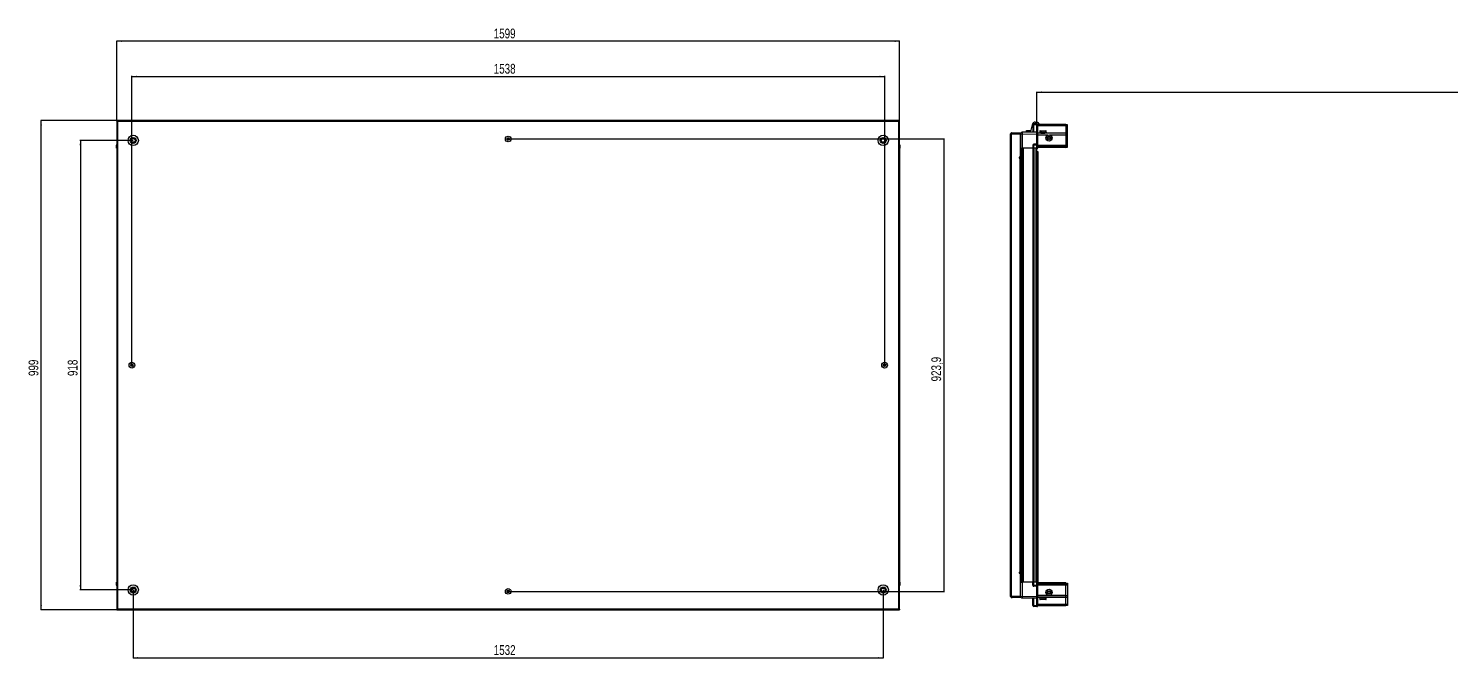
# Model space of a CAD drawing. Header units: millimetres. Extents: x 1132 to 7266, y -1494 to 2159.
# Drawn here: x 1132 to 4037, y 848 to 2135 of the extents above; entities that cross this region are included whole.
import ezdxf

# ---------------------------------------------------------------- set-up
doc = ezdxf.new("R2010")
doc.units = ezdxf.units.MM
doc.layers.add('FORMAT', color=7, linetype='Continuous')
doc.styles.add('SLDTEXTSTYLE0', font='TXT', dxfattribs={"width": 0.75})
doc.dimstyles.new('SLDDIMSTYLE0', dxfattribs={"dimtxt": 20, "dimasz": 10, "dimexe": 0, "dimexo": 0.0625, "dimgap": 5, "dimtad": 2, "dimdec": 1, "dimrnd": 1e-09, "dimzin": 12, "dimdsep": 46, "dimtxsty": 'SLDTEXTSTYLE0', "dimsah": 1, "dimcen": 0.09, "dimadec": 0, "dimazin": 3, "dimtfac": 1, "dimtofl": 0, "dimtmove": 0, "dimatfit": 3, "dimfxl": 0, "dimfrac": 2, "dimtolj": 1, "dimtzin": 12, "dimarcsym": 0})

# ---------------------------------------------------------------- blocks, each defined once
blk = doc.blocks.new('_D')
at = {"layer": 'FORMAT'}
for p, q in [((1313, 1946.6), (1157.5, 1946.6)), ((1158.5, 947.6), (1158.5, 1946.6)), ((1313, 947.6), (1157.5, 947.6))]:
    blk.add_line(p, q, dxfattribs=at)
for points in [[(1158.5, 1946.6), (1156.9, 1936.6), (1160, 1936.6)], [(1158.5, 947.6), (1160, 957.6), (1156.9, 957.6)]]:
    blk.add_solid(points, dxfattribs=at)
at = {"layer": 'FORMAT', "insert": (1132.7, 1424.9), "char_height": 20, "attachment_point": 1, "rotation": 90, "style": 'SLDTEXTSTYLE0'}
blk.add_mtext('999', dxfattribs=at)
blk = doc.blocks.new('_D_1')
at = {"layer": 'FORMAT'}
for p, q in [((1313, 1946.6), (1313, 2109.6)), ((2912, 2108.6), (1313, 2108.6)), ((2912, 1946.6), (2912, 2109.6))]:
    blk.add_line(p, q, dxfattribs=at)
for points in [[(1313, 2108.6), (1323, 2107.1), (1323, 2110.1)], [(2912, 2108.6), (2902, 2110.1), (2902, 2107.1)]]:
    blk.add_solid(points, dxfattribs=at)
at = {"layer": 'FORMAT', "insert": (2082.9, 2134.4), "char_height": 20, "attachment_point": 1, "style": 'SLDTEXTSTYLE0'}
blk.add_mtext('1599', dxfattribs=at)
blk = doc.blocks.new('_D_2')
at = {"layer": 'FORMAT'}
for p, q in [((1346.5, 988.1), (1346.5, 848.6)), ((2878.5, 988.1), (2878.5, 848.6)), ((1346.5, 849.6), (2878.5, 849.6))]:
    blk.add_line(p, q, dxfattribs=at)
for points in [[(1346.5, 849.6), (1356.5, 848.1), (1356.5, 851.1)], [(2878.5, 849.6), (2868.5, 851.1), (2868.5, 848.1)]]:
    blk.add_solid(points, dxfattribs=at)
at = {"layer": 'FORMAT', "insert": (2082.9, 875.4), "char_height": 20, "attachment_point": 1, "style": 'SLDTEXTSTYLE0'}
blk.add_mtext('1532', dxfattribs=at)
blk = doc.blocks.new('_D_3')
at = {"layer": 'FORMAT'}
for p, q in [((1343.5, 1447.1), (1343.5, 2037.6)), ((1343.5, 2036.6), (2881.5, 2036.6)), ((2881.5, 1447.1), (2881.5, 2037.6))]:
    blk.add_line(p, q, dxfattribs=at)
for points in [[(1343.5, 2036.6), (1353.5, 2035.1), (1353.5, 2038.1)], [(2881.5, 2036.6), (2871.5, 2038.1), (2871.5, 2035.1)]]:
    blk.add_solid(points, dxfattribs=at)
at = {"layer": 'FORMAT', "insert": (2082.9, 2062.4), "char_height": 20, "attachment_point": 1, "style": 'SLDTEXTSTYLE0'}
blk.add_mtext('1538', dxfattribs=at)
blk = doc.blocks.new('_D_4')
at = {"layer": 'FORMAT'}
for p, q in [((2112.5, 1909.1), (3003.5, 1909.1)), ((3002.5, 1909.1), (3002.5, 985.3)), ((2112.5, 985.3), (3003.5, 985.3))]:
    blk.add_line(p, q, dxfattribs=at)
for points in [[(3002.5, 1909.1), (3001, 1899.1), (3004, 1899.1)], [(3002.5, 985.3), (3004, 995.3), (3001, 995.3)]]:
    blk.add_solid(points, dxfattribs=at)
at = {"layer": 'FORMAT', "insert": (2976.7, 1413.9), "char_height": 20, "attachment_point": 1, "rotation": 90, "style": 'SLDTEXTSTYLE0'}
blk.add_mtext('923,9', dxfattribs=at)
blk = doc.blocks.new('_D_5')
at = {"layer": 'FORMAT'}
for p, q in [((1346.5, 1906.1), (1237.5, 1906.1)), ((1238.5, 1906.1), (1238.5, 988.1)), ((1346.5, 988.1), (1237.5, 988.1))]:
    blk.add_line(p, q, dxfattribs=at)
for points in [[(1238.5, 1906.1), (1236.9, 1896.1), (1240, 1896.1)], [(1238.5, 988.1), (1240, 998.1), (1236.9, 998.1)]]:
    blk.add_solid(points, dxfattribs=at)
at = {"layer": 'FORMAT', "insert": (1212.7, 1424.9), "char_height": 20, "attachment_point": 1, "rotation": 90, "style": 'SLDTEXTSTYLE0'}
blk.add_mtext('918', dxfattribs=at)
blk = doc.blocks.new('_D_6')
at = {"layer": 'FORMAT'}
for p, q in [((3192.1, 1890.1), (3192.1, 2005.6)), ((3192.1, 2004.6), (5292.1, 2004.6)), ((5292.1, 1890.1), (5292.1, 2005.6))]:
    blk.add_line(p, q, dxfattribs=at)
for points in [[(3192.1, 2004.6), (3202.1, 2003.1), (3202.1, 2006.1)], [(5292.1, 2004.6), (5282.1, 2006.1), (5282.1, 2003.1)]]:
    blk.add_solid(points, dxfattribs=at)
at = {"layer": 'FORMAT', "insert": (4212.6, 2030.4), "char_height": 20, "attachment_point": 1, "style": 'SLDTEXTSTYLE0'}
blk.add_mtext('2100', dxfattribs=at)

msp = doc.modelspace()

# ---------------------------------------------------------------- linework, layer by layer
at = {"color": 7, "linetype": 'Continuous', "lineweight": 25}
for p, q in [((1312.99, 1945.1), (1312.99, 1946.6)), ((1315.09, 1946.6), (1312.99, 1946.6)), ((1315.09, 1946.6), (1315.09, 1944.5)), ((2909.89, 1946.6), (1315.09, 1946.6)), ((2909.89, 1944.5), (2909.89, 1946.6)), ((2911.99, 1946.6), (2909.89, 1946.6)), ((2911.99, 1945.1), (2911.99, 1946.6)), ((1312.99, 1945.1), (1315.09, 1945.1)), ((1312.99, 1945.1), (1312.99, 1944.5)), ((1312.99, 1944.5), (1312.99, 949.7)), ((1312.99, 1944.5), (1315.09, 1944.5)), ((2909.89, 1945.1), (2911.99, 1945.1)), ((2909.89, 1944.5), (2911.99, 1944.5)), ((2911.99, 1944.5), (2911.99, 1945.1)), ((2911.99, 949.7), (2911.99, 1944.5)), ((3140.26, 1919.25), (3138.76, 1919.25)), ((3138.76, 1918.75), (3138.76, 1919.25)), ((3138.76, 975.45), (3138.76, 1918.75)), ((3140.86, 1919.85), (3140.86, 1921.35)), ((3140.86, 1921.35), (3141.76, 1921.35)), ((3140.86, 1919.85), (3141.76, 1919.85)), ((3140.86, 1919.35), (3158.26, 1919.35)), ((3141.76, 1919.85), (3141.76, 1921.35)), ((3141.76, 1921.35), (3158.26, 1921.35)), ((3141.76, 1919.85), (3158.26, 1919.85)), ((3158.26, 1919.85), (3158.26, 1921.35)), ((3159.76, 1919.35), (3158.26, 1919.35)), ((3158.26, 1919.35), (3158.26, 1871.85)), ((3159.76, 1919.1), (3159.76, 1890.1)), ((3192.26, 1923.1), (3163.26, 1923.1)), ((3171.31, 1923.1), (3171.31, 1926.1)), ((3171.31, 1926.1), (3179.03, 1926.1)), ((3180.48, 1927.19), (3184.25, 1940.34)), ((3184.26, 1938.1), (3184.26, 1923.1)), ((3192.26, 1940.1), (3186.26, 1940.1)), ((3188.57, 1943.6), (3191.8, 1943.6)), ((3192.26, 1940.1), (3192.59, 1940.1)), ((3192.26, 1940.1), (3192.26, 1938.1)), ((3192.26, 1923.3), (3192.26, 1938.1)), ((3192.26, 1923.3), (3192.26, 1938.1)), ((3192.26, 1923.1), (3192.26, 1923.3)), ((3192.26, 1923.1), (3193.46, 1923.1)), ((3192.26, 1919.1), (3192.26, 1923.1)), ((3192.26, 1898.8), (3192.26, 1919.1)), ((3193.46, 1939.6), (3192.59, 1940.1)), ((3193.46, 1938.1), (3193.46, 1939.6)), ((3251.76, 1938.6), (3193.46, 1938.6)), ((3193.46, 1938.1), (3193.46, 1923.3)), ((3251.76, 1936.1), (3193.46, 1936.1)), ((3193.46, 1923.3), (3193.46, 1923.1)), ((3193.46, 1923.1), (3193.46, 1919.1)), ((3251.76, 1920.6), (3193.46, 1920.6)), ((3193.46, 1919.1), (3193.46, 1898.8)), ((3196.12, 1940.34), (3196.62, 1938.6)), ((3198.26, 1925), (3198.26, 1922.6)), ((3198.26, 1922.6), (3198.26, 1922.1)), ((3198.26, 1922.1), (3198.39, 1922.1)), ((3198.58, 1922.6), (3198.39, 1922.6)), ((3198.39, 1922.6), (3198.39, 1922.1)), ((3198.39, 1922.1), (3198.58, 1922.1)), ((3198.58, 1922.6), (3198.58, 1922.1)), ((3198.58, 1922.1), (3199.11, 1922.1)), ((3199.06, 1925.8), (3206.23, 1925.8)), ((3199.51, 1922.6), (3199.11, 1922.6)), ((3199.11, 1922.6), (3199.11, 1922.1)), ((3199.11, 1922.1), (3199.51, 1922.1)), ((3199.51, 1922.6), (3199.51, 1922.1)), ((3199.51, 1922.1), (3200.38, 1922.1)), ((3200.36, 1922.1), (3200.36, 1922)), ((3200.36, 1922), (3209.16, 1922)), ((3200.95, 1922.6), (3200.38, 1922.6)), ((3200.38, 1922.6), (3200.38, 1922.1)), ((3200.38, 1922.1), (3200.95, 1922.1)), ((3200.76, 1921.6), (3201.45, 1921.12)), ((3200.76, 1921.6), (3205.79, 1921.6)), ((3201.45, 1921.12), (3200.76, 1920.64)), ((3200.76, 1920.64), (3200.76, 1920.6)), ((3200.76, 1920.64), (3205.79, 1920.64)), ((3200.95, 1922.6), (3200.95, 1922.1)), ((3200.95, 1922.1), (3202.08, 1922.1)), ((3201.45, 1921.12), (3205.61, 1921.12)), ((3202.77, 1922.6), (3202.08, 1922.6)), ((3202.08, 1922.6), (3202.08, 1922.1)), ((3202.08, 1922.1), (3202.77, 1922.1)), ((3202.77, 1922.6), (3202.77, 1922.1)), ((3202.77, 1922.1), (3204.04, 1922.1)), ((3204.78, 1922.6), (3204.04, 1922.6)), ((3204.04, 1922.6), (3204.04, 1922.1)), ((3204.04, 1922.1), (3204.27, 1922.1)), ((3204.27, 1922.6), (3204.27, 1922.1)), ((3204.77, 1922.6), (3204.77, 1922.1)), ((3204.77, 1922.1), (3204.78, 1922.1)), ((3204.78, 1922.6), (3204.78, 1922.1)), ((3204.78, 1922.1), (3206.07, 1922.1)), ((3205.61, 1921.12), (3208.07, 1921.12)), ((3205.79, 1921.6), (3208.76, 1921.6)), ((3205.79, 1920.64), (3208.76, 1920.64)), ((3206.79, 1922.6), (3206.07, 1922.6)), ((3206.07, 1922.6), (3206.07, 1922.1)), ((3206.13, 1922.6), (3206.13, 1922.1)), ((3206.13, 1922.1), (3206.79, 1922.1)), ((3206.23, 1925.8), (3210.46, 1925.8)), ((3206.79, 1922.6), (3206.79, 1922.1)), ((3206.79, 1922.1), (3207.97, 1922.1)), ((3208.59, 1922.6), (3207.97, 1922.6)), ((3207.97, 1922.6), (3207.97, 1922.1)), ((3207.97, 1922.1), (3208.59, 1922.1)), ((3208.07, 1921.12), (3208.76, 1921.6)), ((3208.76, 1920.64), (3208.07, 1921.12)), ((3208.59, 1922.6), (3208.59, 1922.1)), ((3208.59, 1922.1), (3209.56, 1922.1)), ((3208.76, 1920.6), (3208.76, 1920.64)), ((3209.16, 1922), (3209.16, 1922.1)), ((3210.03, 1922.6), (3209.56, 1922.6)), ((3209.56, 1922.6), (3209.56, 1922.1)), ((3209.56, 1922.1), (3210.03, 1922.1)), ((3210.03, 1922.6), (3210.03, 1922.1)), ((3210.03, 1922.1), (3210.68, 1922.1)), ((3210.95, 1922.6), (3210.68, 1922.6)), ((3210.68, 1922.6), (3210.68, 1922.1)), ((3210.68, 1922.1), (3210.95, 1922.1)), ((3210.95, 1922.6), (3210.95, 1922.1)), ((3210.95, 1922.1), (3211.22, 1922.1)), ((3211.26, 1922.6), (3211.22, 1922.6)), ((3211.22, 1922.6), (3211.22, 1922.1)), ((3211.22, 1922.1), (3211.26, 1922.1)), ((3211.26, 1922.6), (3211.26, 1925)), ((3211.26, 1922.6), (3211.26, 1922.1)), ((3251.76, 1938.6), (3251.76, 1936.1)), ((3254.76, 1937.8), (3251.76, 1938.6)), ((3251.76, 1936.1), (3251.76, 1921.6)), ((3254.76, 1935.95), (3251.76, 1936.1)), ((3251.76, 1921.6), (3251.76, 1920.6)), ((3251.76, 1920.6), (3251.76, 1917.1)), ((3254.76, 1919.8), (3251.76, 1920.6)), ((3254.76, 1935.95), (3254.76, 1937.8)), ((3254.76, 1921.6), (3254.76, 1935.95)), ((3254.76, 1919.8), (3254.76, 1921.6)), ((3254.76, 1916.77), (3254.76, 1919.8)), ((1312.49, 1896.6), (1312.49, 1890.1)), ((1312.49, 1890.1), (1312.49, 1896.6)), ((1312.49, 1890.1), (1312.49, 1890.1)), ((1312.99, 1890.1), (1312.49, 1890.1)), ((1312.64, 1890.1), (1312.64, 1004.1)), ((2911.99, 1897.93), (2911.99, 1897.93)), ((2911.99, 1890.1), (2912.49, 1890.1)), ((2912.34, 1004.1), (2912.34, 1890.1)), ((2912.49, 1896.6), (2912.49, 1890.1)), ((2912.49, 1890.1), (2912.49, 1896.6)), ((2912.49, 1890.1), (2912.49, 1890.1)), ((2912.49, 1890.1), (2912.49, 1890.1)), ((3138.76, 1914.74), (3138.46, 1914.74)), ((3138.46, 1903.17), (3138.46, 1914.74)), ((3138.46, 1903.17), (3138.76, 1903.17)), ((3158.26, 1892.85), (3159.76, 1892.85)), ((3159.76, 1890.1), (3158.26, 1890.1)), ((3160.41, 1004.1), (3160.41, 1890.1)), ((3162.2, 1890.1), (3162.2, 1004.1)), ((3162.23, 1890.1), (3162.23, 1004.1)), ((3184.26, 1890.1), (3163.26, 1890.1)), ((3184.26, 1896.6), (3184.26, 1890.1)), ((3184.26, 1890.1), (3186.26, 1890.1)), ((3184.91, 1004.1), (3184.91, 1890.1)), ((3192.26, 1898.6), (3186.26, 1898.6)), ((3192.26, 1890.1), (3186.26, 1890.1)), ((3192.11, 1004.1), (3192.11, 1890.1)), ((3192.26, 1898.6), (3192.26, 1898.8)), ((3192.26, 1898.6), (3192.26, 1896.6)), ((3192.26, 1898.6), (3193.46, 1898.6)), ((3192.26, 1890.1), (3192.26, 1896.6)), ((3192.26, 1890.1), (3192.26, 1896.6)), ((3192.26, 1890.1), (3192.59, 1890.1)), ((3192.26, 1890.1), (3192.26, 1890.1)), ((3192.59, 1890.1), (3192.59, 1896.6)), ((3193.46, 1890.1), (3192.59, 1890.1)), ((3192.59, 1890.1), (3192.59, 1890.1)), ((3214.76, 1917.1), (3193.46, 1917.1)), ((3193.46, 1898.8), (3193.46, 1898.6)), ((3193.46, 1897.93), (3193.46, 1898.6)), ((3193.46, 1897.93), (3193.46, 1890.1)), ((3251.76, 1895.6), (3193.46, 1895.6)), ((3251.76, 1894.6), (3193.46, 1894.6)), ((3251.76, 1893.1), (3193.46, 1893.1)), ((3251.76, 1891.6), (3193.46, 1891.6)), ((3251.76, 1917.1), (3219.76, 1917.1)), ((3251.76, 1917.1), (3251.76, 1896.6)), ((3251.76, 1917.1), (3254.76, 1916.77)), ((3251.76, 1896.6), (3251.76, 1895.6)), ((3251.76, 1895.6), (3251.76, 1894.6)), ((3251.76, 1895.6), (3254.76, 1894.8)), ((3251.76, 1894.6), (3251.76, 1893.1)), ((3251.76, 1894.6), (3254.76, 1894.06)), ((3251.76, 1893.1), (3254.76, 1893.56)), ((3251.76, 1893.1), (3251.76, 1891.6)), ((3251.76, 1891.6), (3254.76, 1892.41)), ((3254.76, 1896.6), (3254.76, 1916.77)), ((3254.76, 1894.8), (3254.76, 1896.6)), ((3254.76, 1894.06), (3254.76, 1894.8)), ((3254.76, 1893.56), (3254.76, 1894.06)), ((3254.76, 1892.41), (3254.76, 1893.56)), ((3158.26, 1871.85), (3156.91, 1871.85)), ((3156.91, 1869.85), (3157.66, 1869.85)), ((3157.66, 1869.85), (3159.76, 1869.85)), ((3159.76, 1869.85), (3159.76, 1024.35)), ((3192.11, 1883.1), (3194.61, 1883.1)), ((3194.61, 1883.1), (3194.61, 1009.6)), ((3138.76, 1452.89), (3138.46, 1452.89)), ((3138.46, 1441.32), (3138.46, 1452.89)), ((3160.26, 1456.6), (3160.26, 1437.6)), ((3138.46, 1441.32), (3138.76, 1441.32)), ((3157.66, 1024.35), (3156.91, 1024.35)), ((3156.91, 1022.35), (3158.26, 1022.35)), ((3159.76, 1024.35), (3157.66, 1024.35)), ((3158.26, 1022.35), (3158.26, 974.85)), ((1312.49, 997.6), (1312.49, 1004.1)), ((1312.49, 1004.1), (1312.49, 1004.1)), ((1312.49, 1004.1), (1312.49, 1004.1)), ((1312.49, 1004.1), (1312.49, 997.6)), ((1312.99, 1004.1), (1312.49, 1004.1)), ((1312.99, 996.28), (1312.99, 996.28)), ((2911.99, 1004.1), (2912.49, 1004.1)), ((2912.49, 1004.1), (2912.49, 1004.1)), ((2912.49, 997.6), (2912.49, 1004.1)), ((2912.49, 1004.1), (2912.49, 997.6)), ((3138.76, 991.04), (3138.46, 991.04)), ((3138.46, 981.36), (3138.46, 991.04)), ((3159.76, 1004.1), (3158.26, 1004.1)), ((3159.76, 1001.35), (3158.26, 1001.35)), ((3159.76, 975.1), (3159.76, 1004.1)), ((3184.26, 1004.1), (3163.26, 1004.1)), ((3184.26, 997.6), (3184.26, 1004.1)), ((3184.26, 1004.1), (3186.26, 1004.1)), ((3192.26, 1004.1), (3186.26, 1004.1)), ((3192.26, 995.6), (3186.26, 995.6)), ((3194.61, 1009.6), (3192.11, 1009.6)), ((3192.26, 1004.1), (3192.59, 1004.1)), ((3192.26, 997.6), (3192.26, 1004.1)), ((3192.26, 997.6), (3192.26, 995.6)), ((3192.26, 997.6), (3192.26, 995.6)), ((3192.26, 995.6), (3193.46, 995.6)), ((3192.26, 995.4), (3192.26, 995.6)), ((3192.26, 975.1), (3192.26, 995.4)), ((3192.59, 997.6), (3192.59, 1004.1)), ((3192.59, 1004.1), (3193.46, 1004.1)), ((3193.46, 1004.1), (3193.46, 996.28)), ((3251.76, 1002.6), (3193.46, 1002.6)), ((3251.76, 1001.1), (3193.46, 1001.1)), ((3251.76, 999.6), (3193.46, 999.6)), ((3251.76, 998.6), (3193.46, 998.6)), ((3193.46, 995.6), (3193.46, 996.28)), ((3193.46, 995.6), (3193.46, 995.4)), ((3193.46, 995.4), (3193.46, 975.1)), ((3194.61, 1009.6), (3194.61, 1002.6)), ((3251.76, 1001.1), (3251.76, 1002.6)), ((3251.76, 1002.6), (3254.76, 1001.8)), ((3251.76, 999.6), (3251.76, 1001.1)), ((3251.76, 1001.1), (3254.76, 1000.65)), ((3251.76, 999.6), (3254.76, 1000.15)), ((3251.76, 998.6), (3251.76, 999.6)), ((3251.76, 998.6), (3254.76, 999.41)), ((3251.76, 997.6), (3251.76, 998.6)), ((3251.76, 977.1), (3251.76, 997.6)), ((3254.76, 1001.8), (3254.76, 1000.65)), ((3254.76, 1000.65), (3254.76, 1000.15)), ((3254.76, 1000.15), (3254.76, 999.41)), ((3254.76, 999.41), (3254.76, 997.6)), ((3254.76, 997.6), (3254.76, 977.44)), ((3138.46, 979.47), (3138.46, 981.36)), ((3138.46, 979.47), (3138.76, 979.47)), ((3138.76, 974.95), (3138.76, 975.45)), ((3140.26, 974.95), (3138.76, 974.95)), ((3158.26, 974.85), (3140.86, 974.85)), ((3140.86, 974.35), (3140.86, 972.85)), ((3140.86, 974.35), (3141.76, 974.35)), ((3140.86, 972.85), (3141.76, 972.85)), ((3158.26, 974.35), (3141.76, 974.35)), ((3141.76, 974.35), (3141.76, 972.85)), ((3158.26, 972.85), (3141.76, 972.85)), ((3158.26, 974.85), (3159.76, 974.85)), ((3158.26, 974.35), (3158.26, 972.85)), ((3192.26, 971.1), (3163.26, 971.1)), ((3184.26, 956.1), (3184.26, 971.1)), ((3192.26, 971.1), (3192.26, 975.1)), ((3192.26, 971.1), (3193.46, 971.1)), ((3192.26, 970.9), (3192.26, 971.1)), ((3192.26, 956.1), (3192.26, 970.9)), ((3214.76, 977.1), (3193.46, 977.1)), ((3193.46, 975.1), (3193.46, 971.1)), ((3251.76, 973.6), (3193.46, 973.6)), ((3193.46, 971.1), (3193.46, 970.9)), ((3193.46, 970.9), (3193.46, 956.1)), ((3198.26, 972.1), (3198.26, 969.2)), ((3198.35, 972.1), (3198.26, 972.1)), ((3198.35, 971.6), (3198.35, 972.1)), ((3198.52, 972.1), (3198.35, 972.1)), ((3198.35, 971.6), (3198.52, 971.6)), ((3198.52, 971.6), (3198.52, 972.1)), ((3199.01, 972.1), (3198.52, 972.1)), ((3199.01, 971.6), (3199.01, 972.1)), ((3199.39, 972.1), (3199.01, 972.1)), ((3199.01, 971.6), (3199.39, 971.6)), ((3199.21, 968.4), (3199.06, 968.4)), ((3210.46, 968.4), (3199.21, 968.4)), ((3199.39, 971.6), (3199.39, 972.1)), ((3200.23, 972.1), (3199.39, 972.1)), ((3200.23, 971.6), (3200.23, 972.1)), ((3200.79, 972.1), (3200.23, 972.1)), ((3200.23, 971.6), (3200.79, 971.6)), ((3200.36, 972.2), (3200.36, 972.1)), ((3205.76, 972.2), (3200.36, 972.2)), ((3200.76, 973.6), (3200.76, 973.57)), ((3200.76, 973.57), (3201.45, 973.09)), ((3200.86, 973.57), (3200.76, 973.57)), ((3201.45, 973.09), (3200.76, 972.6)), ((3200.86, 972.6), (3200.76, 972.6)), ((3200.79, 971.6), (3200.79, 972.1)), ((3201.89, 972.1), (3200.79, 972.1)), ((3208.76, 973.57), (3200.86, 973.57)), ((3208.76, 972.6), (3200.86, 972.6)), ((3201.53, 973.09), (3201.45, 973.09)), ((3208.07, 973.09), (3201.53, 973.09)), ((3201.89, 971.6), (3201.89, 972.1)), ((3202.57, 972.1), (3201.89, 972.1)), ((3201.89, 971.6), (3202.57, 971.6)), ((3202.57, 971.6), (3202.57, 972.1)), ((3203.84, 972.1), (3202.57, 972.1)), ((3203.84, 971.6), (3203.84, 972.1)), ((3204.13, 972.1), (3203.84, 972.1)), ((3203.84, 971.6), (3204.57, 971.6)), ((3204.13, 971.6), (3204.13, 972.1)), ((3204.57, 971.6), (3204.57, 972.1)), ((3205.87, 972.1), (3204.57, 972.1)), ((3209.16, 972.2), (3205.76, 972.2)), ((3205.87, 971.6), (3205.87, 972.1)), ((3205.87, 971.6), (3206.59, 971.6)), ((3206, 971.6), (3206, 972.1)), ((3206.59, 972.1), (3206, 972.1)), ((3206.59, 971.6), (3206.59, 972.1)), ((3207.79, 972.1), (3206.59, 972.1)), ((3207.79, 971.6), (3207.79, 972.1)), ((3208.43, 972.1), (3207.79, 972.1)), ((3207.79, 971.6), (3208.43, 971.6)), ((3208.07, 973.09), (3208.76, 973.57)), ((3208.76, 972.6), (3208.07, 973.09)), ((3208.43, 971.6), (3208.43, 972.1)), ((3209.42, 972.1), (3208.43, 972.1)), ((3208.76, 973.57), (3208.76, 973.6)), ((3209.16, 972.1), (3209.16, 972.2)), ((3209.42, 971.6), (3209.42, 972.1)), ((3209.9, 972.1), (3209.42, 972.1)), ((3209.42, 971.6), (3209.9, 971.6)), ((3209.9, 971.6), (3209.9, 972.1)), ((3210.59, 972.1), (3209.9, 972.1)), ((3210.59, 971.6), (3210.59, 972.1)), ((3210.88, 972.1), (3210.59, 972.1)), ((3210.59, 971.6), (3210.88, 971.6)), ((3210.88, 971.6), (3210.88, 972.1)), ((3211.19, 972.1), (3210.88, 972.1)), ((3211.19, 971.6), (3211.19, 972.1)), ((3211.25, 972.1), (3211.19, 972.1)), ((3211.19, 971.6), (3211.25, 971.6)), ((3211.25, 971.6), (3211.25, 972.1)), ((3211.26, 972.1), (3211.25, 972.1)), ((3211.26, 969.2), (3211.26, 972.1)), ((3251.76, 977.1), (3219.76, 977.1)), ((3251.76, 977.1), (3254.76, 977.44)), ((3251.76, 973.6), (3251.76, 977.1)), ((3254.76, 974.41), (3251.76, 973.6)), ((3251.76, 972.6), (3251.76, 973.6)), ((3251.76, 958.1), (3251.76, 972.6)), ((3254.76, 977.44), (3254.76, 974.41)), ((3254.76, 974.41), (3254.76, 972.6)), ((3254.76, 972.6), (3254.76, 958.26)), ((1315.09, 949.7), (1312.99, 949.7)), ((1312.99, 949.7), (1312.99, 949.1)), ((1315.09, 949.1), (1312.99, 949.1)), ((1312.99, 949.1), (1312.99, 947.6)), ((1312.99, 947.6), (1315.09, 947.6)), ((1315.09, 949.7), (1315.09, 947.6)), ((1315.09, 947.6), (2909.89, 947.6)), ((2911.99, 949.7), (2909.89, 949.7)), ((2909.89, 947.6), (2909.89, 949.7)), ((2911.99, 949.1), (2909.89, 949.1)), ((2909.89, 947.6), (2911.99, 947.6)), ((2911.99, 949.1), (2911.99, 949.7)), ((2911.99, 949.1), (2911.99, 947.6)), ((3192.26, 954.1), (3186.26, 954.1)), ((3192.26, 956.1), (3192.26, 954.1)), ((3192.26, 954.1), (3192.59, 954.1)), ((3192.26, 954.1), (3192.59, 954.1)), ((3192.26, 954.1), (3192.26, 954.1)), ((3192.59, 954.1), (3193.46, 954.6)), ((3192.59, 954.1), (3193.46, 954.6)), ((3251.76, 958.1), (3193.46, 958.1)), ((3193.46, 954.6), (3193.46, 956.1)), ((3251.76, 955.6), (3193.46, 955.6)), ((3254.76, 958.26), (3251.76, 958.1)), ((3251.76, 955.6), (3251.76, 958.1)), ((3254.76, 956.41), (3251.76, 955.6)), ((3254.76, 958.26), (3254.76, 956.41))]:
    msp.add_line(p, q, dxfattribs=at)
at = {"color": 8, "linetype": 'Continuous', "lineweight": 18}
for p, q in [((2909.89, 1944.5), (1315.09, 1944.5)), ((1315.09, 1944.5), (1315.09, 949.7)), ((2909.89, 949.7), (2909.89, 1944.5)), ((3140.86, 1919.35), (3140.86, 974.85)), ((3163.26, 1890.1), (3163.26, 1919.1)), ((3192.26, 1919.1), (3163.26, 1919.1)), ((3186.26, 1938.1), (3184.26, 1938.1)), ((3186.26, 1938.1), (3186.26, 1940.1)), ((3186.26, 1923.1), (3186.26, 1938.1)), ((3192.26, 1938.1), (3186.26, 1938.1)), ((3192.26, 1938.1), (3193.46, 1938.1)), ((3192.26, 1923.3), (3193.46, 1923.3)), ((3192.26, 1919.1), (3193.46, 1919.1)), ((3200.76, 1921.6), (3193.46, 1921.6)), ((3198.26, 1925), (3206.43, 1925)), ((3206.43, 1925), (3211.26, 1925)), ((3251.76, 1921.6), (3208.76, 1921.6)), ((3254.76, 1921.6), (3251.76, 1921.6)), ((1312.99, 1896.6), (1312.49, 1896.6)), ((2911.99, 1896.6), (2912.49, 1896.6)), ((3159.76, 1869.85), (3159.76, 1890.1)), ((3160.99, 1890.1), (3160.99, 1004.1)), ((3163.44, 1004.1), (3163.44, 1890.1)), ((3164.85, 1890.1), (3164.85, 1004.1)), ((3184.26, 1896.6), (3186.26, 1896.6)), ((3184.26, 1004.1), (3184.26, 1890.1)), ((3186.26, 1896.6), (3186.26, 1898.6)), ((3186.26, 1890.1), (3186.26, 1896.6)), ((3192.26, 1896.6), (3186.26, 1896.6)), ((3186.91, 1004.1), (3186.91, 1890.1)), ((3190.11, 1004.1), (3190.11, 1890.1)), ((3192.26, 1898.8), (3193.46, 1898.8)), ((3192.26, 1896.6), (3192.59, 1896.6)), ((3192.26, 1890.1), (3192.59, 1890.1)), ((3251.76, 1896.6), (3193.46, 1896.6)), ((3251.76, 1896.6), (3254.76, 1896.6)), ((3157.66, 1024.35), (3157.66, 1869.85)), ((3159.76, 1004.1), (3159.76, 1024.35)), ((1312.99, 997.6), (1312.49, 997.6)), ((2911.99, 997.6), (2912.49, 997.6)), ((3163.26, 1004.1), (3163.26, 975.1)), ((3184.26, 997.6), (3186.26, 997.6)), ((3186.26, 1004.1), (3186.26, 997.6)), ((3186.26, 997.6), (3186.26, 995.6)), ((3192.26, 997.6), (3186.26, 997.6)), ((3192.26, 997.6), (3192.59, 997.6)), ((3193.46, 995.4), (3192.26, 995.4)), ((3251.76, 997.6), (3193.46, 997.6)), ((3251.76, 997.6), (3254.76, 997.6)), ((3192.26, 975.1), (3163.26, 975.1)), ((3186.26, 971.1), (3186.26, 956.1)), ((3192.26, 975.1), (3193.46, 975.1)), ((3193.46, 970.9), (3192.26, 970.9)), ((3200.76, 972.6), (3193.46, 972.6)), ((3198.43, 969.2), (3198.26, 969.2)), ((3211.26, 969.2), (3198.43, 969.2)), ((3251.76, 972.6), (3208.76, 972.6)), ((3254.76, 972.6), (3251.76, 972.6)), ((1315.09, 949.7), (2909.89, 949.7)), ((3186.26, 956.1), (3184.26, 956.1)), ((3192.26, 956.1), (3186.26, 956.1)), ((3186.26, 956.1), (3186.26, 954.1)), ((3192.26, 956.1), (3193.46, 956.1))]:
    msp.add_line(p, q, dxfattribs=at)
at = {"color": 7, "linetype": 'Continuous', "lineweight": 25}
for centre, radius in [((3217.26, 1911.1), 6.5), ((1346.49, 1906.1), 10.5), ((1346.49, 1906.1), 6), ((1346.49, 1906.1), 3.9), ((2112.49, 1908.95), 5.79), ((2112.49, 1908.95), 1.85), ((2878.49, 1906.1), 10.5), ((2878.49, 1906.1), 6), ((2878.49, 1906.1), 3.9), ((3217.26, 1911.1), 3.46), ((1343.64, 1447.1), 5.79), ((2881.34, 1447.1), 5.79), ((1343.64, 1447.1), 1.85), ((2881.34, 1447.1), 1.85), ((1346.49, 988.1), 10.5), ((1346.49, 988.1), 6), ((1346.49, 988.1), 3.9), ((2112.49, 985.25), 5.79), ((2878.49, 988.1), 10.5), ((2878.49, 988.1), 6), ((2878.49, 988.1), 3.9), ((3217.26, 983.1), 6.5), ((2112.49, 985.25), 1.85), ((3217.26, 983.1), 3.46)]:
    msp.add_circle(centre, radius, dxfattribs=at)
at = {"color": 8, "linetype": 'Continuous', "lineweight": 18}
for centre in [(3217.26, 1911.1), (3217.26, 983.1)]:
    msp.add_circle(centre, 5.7, dxfattribs=at)
at = {"color": 7, "linetype": 'Continuous', "lineweight": 25}
for centre, radius, start, end in [((3140.76, 1918.85), 0.5, 90, 117.7907), ((3158.16, 1919.25), 0.6, 9.59407, 90), ((3158.16, 1919.25), 2.1, 32.2369, 87.2706), ((3179.03, 1927.6), 1.5, 270, 344), ((3188.57, 1939.1), 4.5, 90, 164), ((3186.26, 1938.1), 2, 90, 180), ((3190.21, 1938.7), 1.9, 47.4631, 132.5369), ((3191.8, 1939.1), 4.5, 16, 90), ((3199.06, 1925), 0.8, 90, 180), ((3200.36, 1921.6), 0.4, 0, 90), ((3209.16, 1921.6), 0.4, 90, 180), ((3210.46, 1925), 0.8, 0, 90), ((1314.49, 1896.6), 2, 138.59038, 180), ((1346.49, 1906.1), 4.62, 120, 180), ((1346.49, 1906.1), 4.62, 180, 240), ((1346.49, 1906.1), 4.62, 60, 120), ((1346.49, 1906.1), 4.62, 240, 300), ((1346.49, 1906.1), 4.62, 360, 60), ((1346.49, 1906.1), 4.62, 300, 360), ((2878.49, 1906.1), 4.62, 120, 180), ((2878.49, 1906.1), 4.62, 180, 240), ((2878.49, 1906.1), 4.62, 60, 120), ((2878.49, 1906.1), 4.62, 240, 300), ((2878.49, 1906.1), 4.62, 0, 60), ((2878.49, 1906.1), 4.62, 300, 0), ((2910.49, 1896.6), 2, 33.94202, 41.40962), ((2910.49, 1896.6), 2, 0, 41.40962), ((2910.49, 1896.6), 2, 360, 18.58003), ((3186.26, 1896.6), 2, 90, 180), ((3189.61, 1892.75), 5, 300, 346.70293), ((3217.26, 1911.1), 2.5, 161.00659, 221.00659), ((3217.26, 1911.1), 2.5, 101.00659, 161.00659), ((3217.26, 1911.1), 2.5, 221.00659, 281.00659), ((3217.26, 1911.1), 2.5, 41.00659, 101.00659), ((3217.26, 1911.1), 2.5, 281.00659, 341.00659), ((3217.26, 1911.1), 2.5, 341.00659, 41.00659), ((3156.91, 1870.85), 1, 90, 270), ((3157.26, 1456.6), 3, 0, 33.55731), ((3157.26, 1437.6), 3, 326.44269, 0), ((3156.91, 1023.35), 1, 90, 270), ((1314.49, 997.6), 2, 180, 199.56674), ((1314.49, 997.6), 2, 180, 221.40962), ((1314.49, 997.6), 2, 213.78451, 221.40962), ((1346.49, 988.1), 4.62, 120, 180), ((1346.49, 988.1), 4.62, 180, 240), ((1346.49, 988.1), 4.62, 60, 120), ((1346.49, 988.1), 4.62, 360, 60), ((1346.49, 988.1), 4.62, 300, 360), ((2878.49, 988.1), 4.62, 120, 180), ((2878.49, 988.1), 4.62, 180, 240), ((2878.49, 988.1), 4.62, 60, 120), ((2878.49, 988.1), 4.62, 360, 60), ((2878.49, 988.1), 4.62, 300, 360), ((2910.49, 997.6), 2, 318.57492, 360), ((2910.49, 997.6), 2, 318.59038, 0), ((3186.26, 997.6), 2, 180, 270), ((1346.49, 988.1), 4.62, 240, 300), ((2878.49, 988.1), 4.62, 240, 300), ((3140.76, 975.35), 0.5, 243.58436, 270), ((3158.16, 974.95), 0.6, 270, 350.40593), ((3158.16, 974.95), 2.1, 272.7294, 327.8305), ((3199.06, 969.2), 0.8, 180, 270), ((3200.36, 972.6), 0.4, 270, 0), ((3209.16, 972.6), 0.4, 180, 270), ((3210.46, 969.2), 0.8, 270, 360), ((3217.26, 983.1), 2.5, 127.98423, 187.98423), ((3217.26, 983.1), 2.5, 187.98423, 247.98423), ((3217.26, 983.1), 2.5, 67.98423, 127.98423), ((3217.26, 983.1), 2.5, 247.98423, 307.98423), ((3217.26, 983.1), 2.5, 7.98423, 67.98423), ((3217.26, 983.1), 2.5, 307.98423, 7.98423), ((3186.26, 956.1), 2, 180, 270)]:
    msp.add_arc(centre, radius, start, end, dxfattribs=at)
for centre, start_param, end_param in [((3196.06, 1896.6), 2.4188584, 3.1415927), ((3196.06, 997.6), 3.1415927, 3.8643269)]:
    msp.add_ellipse(centre, major_axis=(3.46, 0), ratio=0.5773503, start_param=start_param, end_param=end_param, dxfattribs=at)
for points, knots in [([(3140.86, 1921.35), (3140.6, 1921.33), (3140.11, 1921.28), (3139.47, 1920.88), (3139, 1920.32), (3138.78, 1919.75), (3138.76, 1919.38), (3138.76, 1919.25)], [0, 0, 0, 0, 0.2302553, 0.4485219, 0.6667858, 0.8850496, 1, 1, 1, 1]), ([(3138.76, 1918.75), (3138.78, 1918.8), (3138.84, 1918.89), (3139.23, 1919.02), (3139.79, 1919.15), (3140.37, 1919.27), (3140.73, 1919.33), (3140.86, 1919.35)], [0, 0, 0, 0, 0.2302553, 0.4485219, 0.6667858, 0.8850496, 1, 1, 1, 1]), ([(3163.26, 1923.1), (3162.82, 1923.06), (3162.14, 1922.99), (3161.32, 1922.55), (3160.76, 1922.1), (3160.31, 1921.54), (3159.88, 1920.72), (3159.8, 1920.04), (3159.76, 1919.6)], [0, 0, 0, 0, 0.23945684, 0.36836066, 0.5, 0.63163934, 0.76054316, 1, 1, 1, 1]), ([(3159.76, 1919.6), (3159.76, 1919.6), (3159.76, 1919.58), (3159.76, 1919.47), (3159.76, 1919.3), (3159.76, 1919.17), (3159.76, 1919.1)], [0, 0, 0, 0, 0.2493943, 0.5003335, 0.7501667, 1, 1, 1, 1]), ([(1341.87, 1906.1), (1342.2, 1906.68), (1342.77, 1907.66), (1343.59, 1909.08), (1344, 1909.79), (1344.18, 1910.1)], [0, 0, 0, 0, 0.4391308, 0.7513783, 1, 1, 1, 1]), ([(1344.18, 1902.1), (1343.85, 1902.68), (1343.28, 1903.66), (1342.46, 1905.08), (1342.05, 1905.79), (1341.87, 1906.1)], [0, 0, 0, 0, 0.4391308, 0.7513783, 1, 1, 1, 1]), ([(1344.18, 1910.1), (1344.38, 1910.1), (1345.08, 1910.1), (1346.39, 1910.1), (1347.78, 1910.1), (1348.53, 1910.1), (1348.8, 1910.1)], [0, 0, 0, 0, 0.1393293, 0.4852696, 0.8163565, 1, 1, 1, 1]), ([(1348.8, 1902.1), (1348.53, 1902.1), (1347.78, 1902.1), (1346.39, 1902.1), (1345.08, 1902.1), (1344.38, 1902.1), (1344.18, 1902.1)], [0, 0, 0, 0, 0.1836435, 0.5147304, 0.8606707, 1, 1, 1, 1]), ([(1348.8, 1910.1), (1349.13, 1909.53), (1349.69, 1908.55), (1350.52, 1907.13), (1350.93, 1906.42), (1351.11, 1906.1)], [0, 0, 0, 0, 0.4391308, 0.7513783, 1, 1, 1, 1]), ([(1351.11, 1906.1), (1350.78, 1905.53), (1350.21, 1904.55), (1349.39, 1903.13), (1348.98, 1902.42), (1348.8, 1902.1)], [0, 0, 0, 0, 0.4391308, 0.7513783, 1, 1, 1, 1]), ([(2110.4, 1910.82), (2110.39, 1910.81), (2110.38, 1910.79), (2110.38, 1910.73), (2110.4, 1910.59), (2110.54, 1910.22), (2110.73, 1909.72), (2110.62, 1909.09), (2110.31, 1908.69), (2110.03, 1908.41), (2109.87, 1908.23), (2109.83, 1908.14), (2109.82, 1908.1), (2109.83, 1908.07), (2109.85, 1908.04), (2109.91, 1908), (2110.17, 1907.93), (2110.64, 1907.88), (2111.31, 1907.63), (2111.62, 1906.99), (2111.73, 1906.53), (2111.83, 1906.28), (2111.88, 1906.23), (2111.91, 1906.21), (2111.94, 1906.21), (2111.97, 1906.22), (2112.01, 1906.24), (2112.08, 1906.29), (2112.23, 1906.46), (2112.47, 1906.76), (2112.84, 1907.12), (2113.44, 1907.29), (2113.97, 1907.16), (2114.35, 1907.06), (2114.5, 1907.05), (2114.55, 1907.07), (2114.58, 1907.09), (2114.6, 1907.12), (2114.6, 1907.18), (2114.58, 1907.32), (2114.44, 1907.69), (2114.25, 1908.19), (2114.35, 1908.82), (2114.67, 1909.22), (2114.95, 1909.5), (2115.1, 1909.68), (2115.15, 1909.77), (2115.15, 1909.81), (2115.15, 1909.84), (2115.13, 1909.87), (2115.07, 1909.91), (2114.81, 1909.98), (2114.34, 1910.03), (2113.67, 1910.28), (2113.35, 1910.91), (2113.24, 1911.38), (2113.14, 1911.63), (2113.1, 1911.68), (2113.07, 1911.69), (2113.04, 1911.7), (2113, 1911.69), (2112.97, 1911.67), (2112.9, 1911.62), (2112.75, 1911.45), (2112.51, 1911.15), (2112.14, 1910.79), (2111.53, 1910.62), (2111.01, 1910.75), (2110.63, 1910.85), (2110.48, 1910.86), (2110.42, 1910.84), (2110.41, 1910.83), (2110.4, 1910.82)], [0, 0, 0, 0, 0.0020087, 0.00442, 0.0093647, 0.0255282, 0.0677053, 0.0957862, 0.1246456, 0.1503415, 0.1605194, 0.1633943, 0.1656965, 0.1672448, 0.1688741, 0.1707699, 0.1786058, 0.2119941, 0.2499945, 0.2879948, 0.3213831, 0.329219, 0.3311148, 0.3327441, 0.3342924, 0.3362166, 0.3385353, 0.3413178, 0.349662, 0.3753578, 0.4042173, 0.4322982, 0.4744753, 0.4906388, 0.4966691, 0.49844, 0.5, 0.5020087, 0.50442, 0.5093647, 0.5255282, 0.5677053, 0.5957862, 0.6246456, 0.6503415, 0.6605194, 0.6633943, 0.6656965, 0.6672448, 0.6688741, 0.6707699, 0.6786058, 0.7119941, 0.7499945, 0.7879948, 0.8213831, 0.829219, 0.8311148, 0.8327441, 0.8342924, 0.8362166, 0.8385353, 0.8413178, 0.849662, 0.8753578, 0.9042173, 0.9322982, 0.9744753, 0.9906388, 0.9966691, 0.99844, 1, 1, 1, 1]), ([(2873.87, 1906.1), (2874.2, 1906.68), (2874.77, 1907.66), (2875.59, 1909.08), (2876, 1909.79), (2876.18, 1910.1)], [0, 0, 0, 0, 0.4391308, 0.7513783, 1, 1, 1, 1]), ([(2876.18, 1902.1), (2875.85, 1902.68), (2875.28, 1903.66), (2874.46, 1905.08), (2874.05, 1905.79), (2873.87, 1906.1)], [0, 0, 0, 0, 0.4391308, 0.7513783, 1, 1, 1, 1]), ([(2876.18, 1910.1), (2876.38, 1910.1), (2877.08, 1910.1), (2878.39, 1910.1), (2879.78, 1910.1), (2880.53, 1910.1), (2880.8, 1910.1)], [0, 0, 0, 0, 0.1393293, 0.4852696, 0.8163565, 1, 1, 1, 1]), ([(2880.8, 1902.1), (2880.53, 1902.1), (2879.78, 1902.1), (2878.39, 1902.1), (2877.08, 1902.1), (2876.38, 1902.1), (2876.18, 1902.1)], [0, 0, 0, 0, 0.1836435, 0.5147304, 0.8606707, 1, 1, 1, 1]), ([(2880.8, 1910.1), (2881.13, 1909.53), (2881.69, 1908.55), (2882.52, 1907.13), (2882.93, 1906.42), (2883.11, 1906.1)], [0, 0, 0, 0, 0.4391308, 0.7513783, 1, 1, 1, 1]), ([(2883.11, 1906.1), (2882.78, 1905.53), (2882.21, 1904.55), (2881.39, 1903.13), (2880.98, 1902.42), (2880.8, 1902.1)], [0, 0, 0, 0, 0.4391308, 0.7513783, 1, 1, 1, 1]), ([(3159.76, 1890.1), (3159.8, 1890.1), (3159.87, 1890.1), (3160.48, 1890.1), (3161.36, 1890.1), (3162.35, 1890.1), (3163, 1890.1), (3163.26, 1890.1)], [0, 0, 0, 0, 0.2146939, 0.4293877, 0.6440816, 0.8587754, 1, 1, 1, 1]), ([(3214.42, 1910.55), (3214.59, 1911.04), (3214.91, 1911.95), (3215.22, 1912.86), (3215.36, 1913.28)], [0, 0, 0, 0, 0.5346859, 1, 1, 1, 1]), ([(3216.32, 1908.37), (3216.09, 1908.63), (3215.55, 1909.26), (3214.9, 1910.01), (3214.51, 1910.46), (3214.42, 1910.55)], [0, 0, 0, 0, 0.3629006, 0.8668753, 1, 1, 1, 1]), ([(3215.36, 1913.28), (3215.87, 1913.38), (3216.82, 1913.57), (3217.76, 1913.75), (3218.2, 1913.83)], [0, 0, 0, 0, 0.5346859, 1, 1, 1, 1]), ([(3219.15, 1908.93), (3218.65, 1908.83), (3217.7, 1908.64), (3216.76, 1908.46), (3216.32, 1908.37)], [0, 0, 0, 0, 0.5346859, 1, 1, 1, 1]), ([(3218.2, 1913.83), (3218.28, 1913.74), (3218.67, 1913.29), (3219.32, 1912.54), (3219.86, 1911.92), (3220.09, 1911.66)], [0, 0, 0, 0, 0.1331247, 0.6370994, 1, 1, 1, 1]), ([(3220.09, 1911.66), (3219.92, 1911.17), (3219.61, 1910.26), (3219.3, 1909.35), (3219.15, 1908.93)], [0, 0, 0, 0, 0.5346859, 1, 1, 1, 1]), ([(1342.07, 1444.79), (1342.08, 1444.78), (1342.1, 1444.77), (1342.16, 1444.77), (1342.3, 1444.82), (1342.64, 1445), (1343.12, 1445.26), (1343.75, 1445.24), (1344.19, 1444.98), (1344.51, 1444.74), (1344.71, 1444.61), (1344.8, 1444.58), (1344.84, 1444.58), (1344.87, 1444.59), (1344.89, 1444.61), (1344.93, 1444.67), (1344.96, 1444.94), (1344.95, 1445.41), (1345.11, 1446.11), (1345.7, 1446.51), (1346.14, 1446.68), (1346.37, 1446.81), (1346.42, 1446.86), (1346.43, 1446.89), (1346.43, 1446.92), (1346.42, 1446.96), (1346.39, 1446.99), (1346.33, 1447.05), (1346.15, 1447.18), (1345.82, 1447.38), (1345.41, 1447.69), (1345.16, 1448.27), (1345.22, 1448.81), (1345.26, 1449.2), (1345.26, 1449.35), (1345.23, 1449.4), (1345.21, 1449.43), (1345.17, 1449.44), (1345.11, 1449.43), (1344.98, 1449.39), (1344.64, 1449.21), (1344.16, 1448.95), (1343.53, 1448.97), (1343.08, 1449.23), (1342.77, 1449.47), (1342.57, 1449.6), (1342.48, 1449.63), (1342.44, 1449.63), (1342.41, 1449.62), (1342.38, 1449.6), (1342.35, 1449.54), (1342.31, 1449.27), (1342.32, 1448.79), (1342.17, 1448.1), (1341.58, 1447.7), (1341.14, 1447.53), (1340.9, 1447.4), (1340.86, 1447.35), (1340.85, 1447.32), (1340.85, 1447.28), (1340.86, 1447.25), (1340.89, 1447.22), (1340.95, 1447.16), (1341.13, 1447.03), (1341.46, 1446.83), (1341.86, 1446.52), (1342.12, 1445.94), (1342.06, 1445.4), (1342.01, 1445.01), (1342.02, 1444.86), (1342.04, 1444.81), (1342.06, 1444.79), (1342.07, 1444.79)], [0, 0, 0, 0, 0.00200873, 0.00442003, 0.00936469, 0.02552819, 0.06770529, 0.09578618, 0.12464563, 0.1503415, 0.16051935, 0.16339425, 0.16569651, 0.16724481, 0.16887414, 0.1707699, 0.17860577, 0.21199411, 0.24999446, 0.2879948, 0.32138314, 0.32921901, 0.33111477, 0.3327441, 0.3342924, 0.33621663, 0.33853534, 0.3413178, 0.34966197, 0.37535784, 0.40421729, 0.43229818, 0.47447528, 0.49063878, 0.4966691, 0.49844005, 0.5, 0.50200873, 0.50442003, 0.50936469, 0.52552819, 0.56770529, 0.59578618, 0.62464563, 0.6503415, 0.66051935, 0.66339425, 0.66569651, 0.66724481, 0.66887414, 0.6707699, 0.67860577, 0.71199411, 0.74999446, 0.7879948, 0.82138314, 0.82921901, 0.83111477, 0.8327441, 0.8342924, 0.83621663, 0.83853534, 0.8413178, 0.84966197, 0.87535784, 0.90421729, 0.93229818, 0.97447528, 0.99063878, 0.9966691, 0.99844005, 1, 1, 1, 1]), ([(2881.83, 1449.86), (2881.82, 1449.86), (2881.79, 1449.86), (2881.74, 1449.83), (2881.63, 1449.74), (2881.4, 1449.43), (2881.07, 1449), (2880.48, 1448.76), (2879.97, 1448.82), (2879.58, 1448.91), (2879.35, 1448.95), (2879.25, 1448.94), (2879.21, 1448.93), (2879.19, 1448.9), (2879.18, 1448.87), (2879.17, 1448.8), (2879.25, 1448.54), (2879.45, 1448.11), (2879.59, 1447.42), (2879.22, 1446.81), (2878.88, 1446.48), (2878.72, 1446.26), (2878.7, 1446.19), (2878.7, 1446.16), (2878.71, 1446.13), (2878.74, 1446.11), (2878.78, 1446.09), (2878.86, 1446.06), (2879.08, 1446.02), (2879.46, 1445.97), (2879.96, 1445.85), (2880.42, 1445.42), (2880.59, 1444.9), (2880.7, 1444.53), (2880.77, 1444.4), (2880.82, 1444.36), (2880.85, 1444.34), (2880.89, 1444.35), (2880.94, 1444.38), (2881.04, 1444.47), (2881.28, 1444.78), (2881.61, 1445.21), (2882.2, 1445.44), (2882.71, 1445.39), (2883.09, 1445.3), (2883.33, 1445.26), (2883.42, 1445.27), (2883.46, 1445.28), (2883.49, 1445.31), (2883.5, 1445.34), (2883.5, 1445.41), (2883.43, 1445.66), (2883.23, 1446.09), (2883.09, 1446.79), (2883.46, 1447.4), (2883.8, 1447.73), (2883.96, 1447.95), (2883.98, 1448.01), (2883.98, 1448.05), (2883.96, 1448.08), (2883.94, 1448.1), (2883.9, 1448.12), (2883.82, 1448.15), (2883.6, 1448.19), (2883.22, 1448.24), (2882.72, 1448.36), (2882.25, 1448.79), (2882.09, 1449.31), (2881.97, 1449.68), (2881.9, 1449.81), (2881.86, 1449.85), (2881.84, 1449.86), (2881.83, 1449.86)], [0, 0, 0, 0, 0.00200873, 0.00442003, 0.00936469, 0.02552819, 0.06770529, 0.09578618, 0.12464563, 0.1503415, 0.16051935, 0.16339425, 0.16569651, 0.16724481, 0.16887414, 0.1707699, 0.17860577, 0.21199411, 0.24999446, 0.2879948, 0.32138314, 0.32921901, 0.33111477, 0.3327441, 0.3342924, 0.33621663, 0.33853534, 0.3413178, 0.34966197, 0.37535784, 0.40421729, 0.43229818, 0.47447528, 0.49063878, 0.4966691, 0.49844005, 0.5, 0.50200873, 0.50442003, 0.50936469, 0.52552819, 0.56770529, 0.59578618, 0.62464563, 0.6503415, 0.66051935, 0.66339425, 0.66569651, 0.66724481, 0.66887414, 0.6707699, 0.67860577, 0.71199411, 0.74999446, 0.7879948, 0.82138314, 0.82921901, 0.83111477, 0.8327441, 0.8342924, 0.83621663, 0.83853534, 0.8413178, 0.84966197, 0.87535784, 0.90421729, 0.93229818, 0.97447528, 0.99063878, 0.9966691, 0.99844005, 1, 1, 1, 1]), ([(1341.87, 988.1), (1342.2, 988.68), (1342.77, 989.66), (1343.59, 991.08), (1344, 991.79), (1344.18, 992.1)], [0, 0, 0, 0, 0.4391308, 0.7513783, 1, 1, 1, 1]), ([(1344.18, 984.1), (1343.85, 984.68), (1343.28, 985.66), (1342.46, 987.08), (1342.05, 987.79), (1341.87, 988.1)], [0, 0, 0, 0, 0.4391308, 0.7513783, 1, 1, 1, 1]), ([(1344.18, 992.1), (1344.38, 992.1), (1345.08, 992.1), (1346.39, 992.1), (1347.78, 992.1), (1348.53, 992.1), (1348.8, 992.1)], [0, 0, 0, 0, 0.1393293, 0.4852696, 0.8163565, 1, 1, 1, 1]), ([(1348.8, 992.1), (1349.13, 991.53), (1349.69, 990.55), (1350.52, 989.13), (1350.93, 988.42), (1351.11, 988.1)], [0, 0, 0, 0, 0.4391308, 0.7513783, 1, 1, 1, 1]), ([(1351.11, 988.1), (1350.78, 987.53), (1350.21, 986.55), (1349.39, 985.13), (1348.98, 984.42), (1348.8, 984.1)], [0, 0, 0, 0, 0.4391308, 0.7513783, 1, 1, 1, 1]), ([(2115.21, 984.61), (2115.21, 984.62), (2115.22, 984.65), (2115.19, 984.7), (2115.1, 984.82), (2114.81, 985.07), (2114.4, 985.42), (2114.19, 986.02), (2114.28, 986.53), (2114.39, 986.91), (2114.44, 987.14), (2114.44, 987.24), (2114.42, 987.28), (2114.4, 987.3), (2114.37, 987.31), (2114.3, 987.32), (2114.04, 987.26), (2113.6, 987.09), (2112.9, 986.98), (2112.31, 987.39), (2112, 987.74), (2111.79, 987.92), (2111.72, 987.94), (2111.69, 987.94), (2111.66, 987.93), (2111.64, 987.9), (2111.61, 987.87), (2111.58, 987.79), (2111.53, 987.57), (2111.46, 987.2), (2111.31, 986.7), (2110.86, 986.26), (2110.33, 986.13), (2109.95, 986.03), (2109.82, 985.97), (2109.77, 985.93), (2109.76, 985.89), (2109.76, 985.86), (2109.79, 985.8), (2109.88, 985.69), (2110.17, 985.44), (2110.58, 985.09), (2110.78, 984.49), (2110.7, 983.98), (2110.59, 983.6), (2110.54, 983.37), (2110.54, 983.27), (2110.55, 983.23), (2110.58, 983.21), (2110.6, 983.19), (2110.67, 983.19), (2110.94, 983.25), (2111.38, 983.42), (2112.08, 983.53), (2112.66, 983.12), (2112.98, 982.76), (2113.19, 982.59), (2113.25, 982.57), (2113.29, 982.57), (2113.31, 982.58), (2113.34, 982.61), (2113.36, 982.64), (2113.4, 982.72), (2113.45, 982.94), (2113.52, 983.31), (2113.67, 983.81), (2114.12, 984.25), (2114.65, 984.38), (2115.03, 984.48), (2115.16, 984.54), (2115.2, 984.58), (2115.21, 984.6), (2115.21, 984.61)], [0, 0, 0, 0, 0.0020087, 0.00442, 0.0093647, 0.0255282, 0.0677053, 0.0957862, 0.1246456, 0.1503415, 0.1605194, 0.1633943, 0.1656965, 0.1672448, 0.1688741, 0.1707699, 0.1786058, 0.2119941, 0.2499945, 0.2879948, 0.3213831, 0.329219, 0.3311148, 0.3327441, 0.3342924, 0.3362166, 0.3385353, 0.3413178, 0.349662, 0.3753578, 0.4042173, 0.4322982, 0.4744753, 0.4906388, 0.4966691, 0.49844, 0.5, 0.5020087, 0.50442, 0.5093647, 0.5255282, 0.5677053, 0.5957862, 0.6246456, 0.6503415, 0.6605194, 0.6633943, 0.6656965, 0.6672448, 0.6688741, 0.6707699, 0.6786058, 0.7119941, 0.7499945, 0.7879948, 0.8213831, 0.829219, 0.8311148, 0.8327441, 0.8342924, 0.8362166, 0.8385353, 0.8413178, 0.849662, 0.8753578, 0.9042173, 0.9322982, 0.9744753, 0.9906388, 0.9966691, 0.99844, 1, 1, 1, 1]), ([(2873.87, 988.1), (2874.2, 988.68), (2874.77, 989.66), (2875.59, 991.08), (2876, 991.79), (2876.18, 992.1)], [0, 0, 0, 0, 0.4391308, 0.7513783, 1, 1, 1, 1]), ([(2876.18, 984.1), (2875.85, 984.68), (2875.28, 985.66), (2874.46, 987.08), (2874.05, 987.79), (2873.87, 988.1)], [0, 0, 0, 0, 0.4391308, 0.7513783, 1, 1, 1, 1]), ([(2876.18, 992.1), (2876.38, 992.1), (2877.08, 992.1), (2878.39, 992.1), (2879.78, 992.1), (2880.53, 992.1), (2880.8, 992.1)], [0, 0, 0, 0, 0.1393293, 0.4852696, 0.8163565, 1, 1, 1, 1]), ([(2880.8, 992.1), (2881.13, 991.53), (2881.69, 990.55), (2882.52, 989.13), (2882.93, 988.42), (2883.11, 988.1)], [0, 0, 0, 0, 0.4391308, 0.7513783, 1, 1, 1, 1]), ([(2883.11, 988.1), (2882.78, 987.53), (2882.21, 986.55), (2881.39, 985.13), (2880.98, 984.42), (2880.8, 984.1)], [0, 0, 0, 0, 0.4391308, 0.7513783, 1, 1, 1, 1]), ([(3159.76, 1004.1), (3159.8, 1004.1), (3159.87, 1004.1), (3160.48, 1004.1), (3161.36, 1004.1), (3162.35, 1004.1), (3163, 1004.1), (3163.26, 1004.1)], [0, 0, 0, 0, 0.21469386, 0.42938772, 0.64408158, 0.85877544, 1, 1, 1, 1]), ([(1348.8, 984.1), (1348.53, 984.1), (1347.78, 984.1), (1346.39, 984.1), (1345.08, 984.1), (1344.38, 984.1), (1344.18, 984.1)], [0, 0, 0, 0, 0.1836435, 0.5147304, 0.8606707, 1, 1, 1, 1]), ([(2880.8, 984.1), (2880.53, 984.1), (2879.78, 984.1), (2878.39, 984.1), (2877.08, 984.1), (2876.38, 984.1), (2876.18, 984.1)], [0, 0, 0, 0, 0.1836435, 0.5147304, 0.8606707, 1, 1, 1, 1]), ([(3140.86, 974.85), (3140.6, 974.9), (3140.11, 974.99), (3139.47, 975.12), (3139, 975.25), (3138.78, 975.37), (3138.76, 975.43), (3138.76, 975.45)], [0, 0, 0, 0, 0.2302553, 0.4485219, 0.6667858, 0.8850496, 1, 1, 1, 1]), ([(3138.76, 974.95), (3138.78, 974.7), (3138.84, 974.21), (3139.23, 973.57), (3139.79, 973.1), (3140.37, 972.88), (3140.73, 972.86), (3140.86, 972.85)], [0, 0, 0, 0, 0.2302553, 0.4485219, 0.6667858, 0.8850496, 1, 1, 1, 1]), ([(3159.76, 974.6), (3159.76, 974.61), (3159.76, 974.62), (3159.76, 974.74), (3159.76, 974.91), (3159.76, 975.04), (3159.76, 975.1)], [0, 0, 0, 0, 0.2493943, 0.5003335, 0.7501667, 1, 1, 1, 1]), ([(3163.26, 971.1), (3162.82, 971.15), (3162.14, 971.22), (3161.32, 971.66), (3160.76, 972.11), (3160.31, 972.67), (3159.88, 973.49), (3159.8, 974.16), (3159.76, 974.6)], [0, 0, 0, 0, 0.23945684, 0.36836066, 0.5, 0.63163934, 0.76054316, 1, 1, 1, 1]), ([(3214.58, 984.19), (3214.99, 984.5), (3215.75, 985.1), (3216.5, 985.69), (3216.86, 985.96)], [0, 0, 0, 0, 0.5346859, 1, 1, 1, 1]), ([(3214.98, 981.33), (3214.96, 981.45), (3214.88, 982.04), (3214.74, 983.03), (3214.63, 983.85), (3214.58, 984.19)], [0, 0, 0, 0, 0.1331247, 0.6370994, 1, 1, 1, 1]), ([(3217.66, 980.25), (3217.18, 980.44), (3216.29, 980.8), (3215.4, 981.16), (3214.98, 981.33)], [0, 0, 0, 0, 0.5346859, 1, 1, 1, 1]), ([(3216.86, 985.96), (3217.33, 985.77), (3218.23, 985.41), (3219.12, 985.05), (3219.53, 984.88)], [0, 0, 0, 0, 0.5346859, 1, 1, 1, 1]), ([(3219.93, 982.02), (3219.53, 981.7), (3218.77, 981.11), (3218.01, 980.52), (3217.66, 980.25)], [0, 0, 0, 0, 0.5346859, 1, 1, 1, 1]), ([(3219.53, 984.88), (3219.58, 984.54), (3219.69, 983.72), (3219.83, 982.74), (3219.92, 982.15), (3219.93, 982.02)], [0, 0, 0, 0, 0.36290056, 0.86687533, 1, 1, 1, 1])]:
    msp.add_open_spline(points, degree=3, knots=knots, dxfattribs=at)
for points in [[(3140.86, 1919.85), (3140.78, 1919.85), (3140.62, 1919.83), (3140.42, 1919.69), (3140.28, 1919.49), (3140.27, 1919.33), (3140.26, 1919.25)], [(3140.26, 974.95), (3140.27, 974.88), (3140.28, 974.72), (3140.42, 974.52), (3140.62, 974.38), (3140.78, 974.36), (3140.86, 974.35)]]:
    msp.add_open_spline(points, degree=3, dxfattribs=at)
at = {"color": 8, "linetype": 'Continuous', "lineweight": 18}
for points in [[(3163.26, 1919.1), (3162.82, 1919.1), (3162.14, 1919.1), (3161.32, 1919.1), (3160.76, 1919.1), (3160.31, 1919.1), (3159.88, 1919.1), (3159.8, 1919.1), (3159.76, 1919.1)], [(3163.26, 975.1), (3162.82, 975.1), (3162.14, 975.1), (3161.32, 975.1), (3160.76, 975.1), (3160.31, 975.1), (3159.88, 975.1), (3159.8, 975.1), (3159.76, 975.1)]]:
    msp.add_open_spline(points, degree=3, knots=[0, 0, 0, 0, 0.2394568, 0.3683607, 0.5, 0.6316393, 0.7605432, 1, 1, 1, 1], dxfattribs=at)
for points in [[(3163.26, 1919.1), (3163.26, 1919.63), (3163.26, 1920.68), (3163.26, 1922), (3163.26, 1922.92), (3163.26, 1923.04), (3163.26, 1923.1)], [(3163.26, 975.1), (3163.26, 974.58), (3163.26, 973.53), (3163.26, 972.21), (3163.26, 971.28), (3163.26, 971.16), (3163.26, 971.1)]]:
    msp.add_open_spline(points, degree=3, dxfattribs=at)

# ---------------------------------------------------------------- dimensions: what is measured, and where the dimension line sits
at = {"layer": 'FORMAT'}
for base, p1, p2, picture, middle in [((1312.99, 2108.6), (2911.99, 1946.6), (1312.99, 1946.6), '_D_1', (2112.49, 2108.6)), ((2881.49, 2036.6), (1343.49, 1447.1), (2881.49, 1447.1), '_D_3', (2112.49, 2036.6))]:
    dim = msp.add_linear_dim(base=base, p1=p1, p2=p2, dimstyle='SLDDIMSTYLE0', dxfattribs=at)
    dim.commit()
    dim.dimension.update_dxf_attribs({"geometry": picture, "text_midpoint": middle, "dimtype": 160})
for base, p1, p2, angle, picture, middle in [((5292.11, 2004.6), (3192.11, 1890.1), (5292.11, 1890.1), 0, '_D_6', (4242.11, 2004.6)), ((1158.49, 1946.6), (1312.99, 947.6), (1312.99, 1946.6), 90, '_D', (1158.49, 1447.1)), ((1238.49, 988.1), (1346.49, 1906.1), (1346.49, 988.1), 90, '_D_5', (1238.49, 1447.1)), ((3002.48881076, 985.25434732), (2112.48845386, 1909.10434732), (2112.48845386, 985.25434732), 90, '_D_4', (3002.48881076, 1447.17934732)), ((2878.49, 849.6), (1346.49, 988.1), (2878.49, 988.1), 0, '_D_2', (2112.49, 849.6))]:
    dim = msp.add_linear_dim(base=base, p1=p1, p2=p2, angle=angle, dimstyle='SLDDIMSTYLE0', dxfattribs=at)
    dim.commit()
    dim.dimension.update_dxf_attribs({"geometry": picture, "text_midpoint": middle, "dimtype": 160})

doc.saveas('drawing.dxf')
